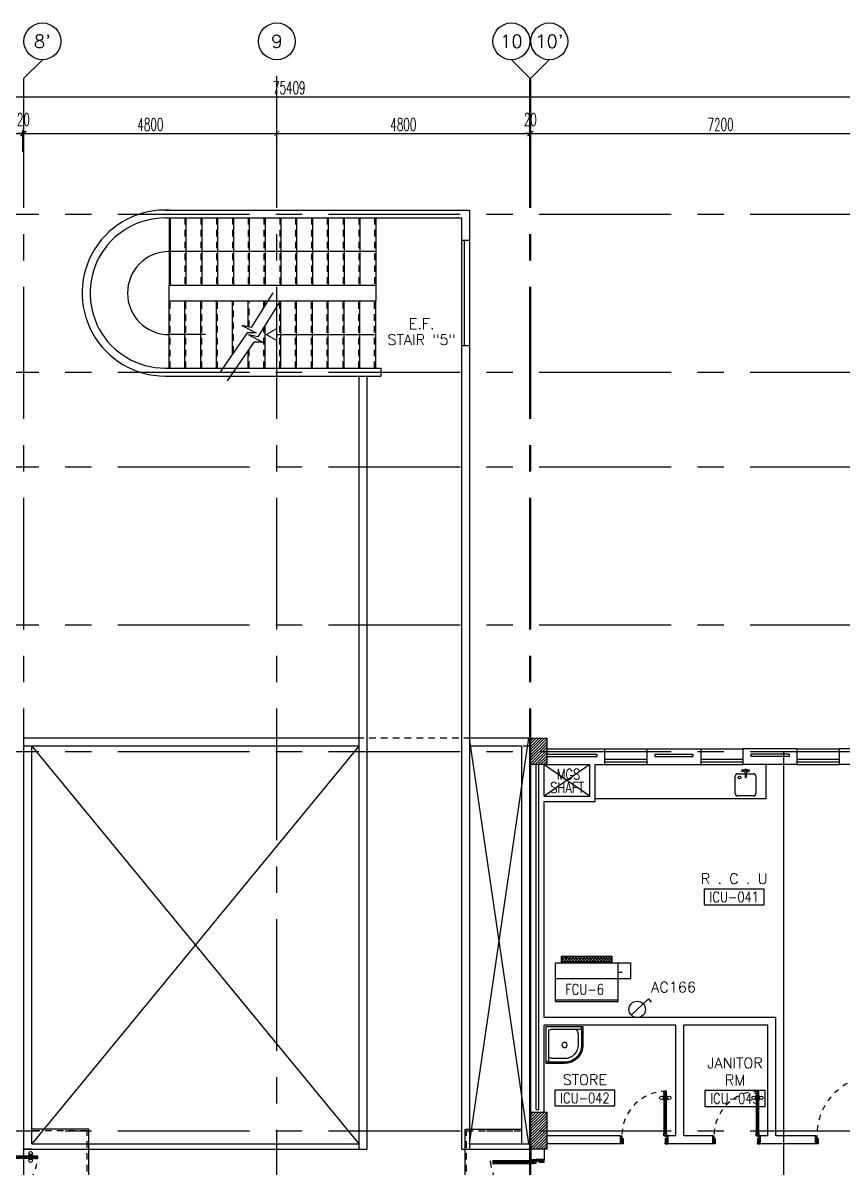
# Model space of a CAD drawing. Extents: x -0.4 to 91.9, y -1.1 to 78.4.
# Drawn here: x 42.55 to 58.11, y 56.66 to 78.4 of the extents above; entities that cross this region are included whole.
import ezdxf
from ezdxf.enums import TextEntityAlignment as Align

# ---------------------------------------------------------------- set-up
doc = ezdxf.new("R2010")
doc.units = 0
doc.header["$MEASUREMENT"] = 0
doc.header["$PDMODE"] = 34
for name, pattern in [('CENTERX2', [4, 2.5, -0.5, 0.5, -0.5]), ('HIDDEN', [0.375, 0.25, -0.125]), ('HIDDEN2', [0.1875, 0.125, -0.0625])]:
    doc.linetypes.add(name, pattern=pattern)
doc.layers.get('0').update_dxf_attribs({"color": 11, "linetype": 'CONTINUOUS'})
doc.layers.get('DEFPOINTS').update_dxf_attribs({"color": 11, "linetype": 'CONTINUOUS'})
for name, color, linetype in [('AX-CR', 11, 'CONTINUOUS'), ('AX-DIM', 11, 'CONTINUOUS'), ('AX-TXT', 11, 'CONTINUOUS'), ('AXES', 11, 'CENTERX2'), ('COL', 11, 'CONTINUOUS'), ('DOOR', 11, 'CONTINUOUS'), ('E-SOCKETS', 4, 'CONTINUOUS'), ('FCU', 7, 'CONTINUOUS'), ('FIX', 11, 'CONTINUOUS'), ('HAT', 11, 'CONTINUOUS'), ('INSUL', 11, 'CONTINUOUS'), ('NON-MEDICAL', 11, 'CONTINUOUS'), ('RM-BOX', 11, 'CONTINUOUS'), ('RM-NAME', 11, 'CONTINUOUS'), ('RM-NO', 11, 'CONTINUOUS'), ('ROOF', 11, 'CONTINUOUS'), ('SHAFT', 11, 'CONTINUOUS'), ('STR', 11, 'CONTINUOUS'), ('SUNI-FUR', 11, 'CONTINUOUS'), ('TEXT', 11, 'CONTINUOUS'), ('TEXTN', 2, 'CONTINUOUS'), ('WALL', 11, 'CONTINUOUS'), ('WIN', 11, 'CONTINUOUS')]:
    doc.layers.add(name, color=color, linetype=linetype)
doc.styles.add('ROMANS', font='ROMANS.shx', dxfattribs={"width": 0.6})
doc.dimstyles.new('STANDARD in', dxfattribs={"dimtxt": 0.24, "dimasz": 0.1, "dimexe": 0.07, "dimexo": 0.05, "dimgap": 0.05, "dimtad": 1, "dimdec": 0, "dimlfac": 1000, "dimzin": 0, "dimdsep": 46, "dimtxsty": 'ROMANS', "dimblk": 'ARCHTICK', "dimcen": 0.05, "dimdle": 0.05, "dimclrd": 7, "dimclre": 7, "dimclrt": 2, "dimadec": 0, "dimazin": 0, "dimtfac": 1, "dimtdec": 0, "dimtmove": 2, "dimatfit": 3, "dimldrblk": 'ARCHTICK', "dimfxl": 0, "dimtolj": 1, "dimtzin": 0, "dimarcsym": 0})

# ---------------------------------------------------------------- blocks, each defined once
blk = doc.blocks.new('_ARCHTICK')
at = {"color": 0, "linetype": 'ByBlock', "const_width": 0.15}
blk.add_lwpolyline([(-0.5, -0.5), (0.5, 0.5)], dxfattribs=at)
blk = doc.blocks.new('*D124')
at = {"layer": 'AX-DIM', "color": 7, "lineweight": -2, "ltscale": 0.3}
for p, q in [((9.85, 76.998), (85.359, 76.998)), ((9.9, 76.648), (9.9, 77.068)), ((85.309, 71.455), (85.309, 77.068))]:
    blk.add_line(p, q, dxfattribs=at)
at = {"layer": 'DEFPOINTS', "color": 0, "ltscale": 0.3}
for p in [(85.309, 76.998), (9.9, 76.598), (85.309, 71.405)]:
    blk.add_point(p, dxfattribs=at)
at = {"layer": 'AX-DIM', "color": 7, "lineweight": -2, "ltscale": 0.3, "xscale": 0.1, "yscale": 0.1, "zscale": 0.1, "rotation": 180}
blk.add_blockref('_ARCHTICK', (9.9, 76.998), dxfattribs=at)
at = {"layer": 'AX-DIM', "color": 7, "lineweight": -2, "ltscale": 0.3, "xscale": 0.1, "yscale": 0.1, "zscale": 0.1}
blk.add_blockref('_ARCHTICK', (85.309, 76.998), dxfattribs=at)
at = {"layer": 'AX-DIM', "color": 2, "ltscale": 0.3, "insert": (47.605, 77.168), "char_height": 0.24, "attachment_point": 5, "style": 'ROMANS'}
blk.add_mtext('\\A1;75409', dxfattribs=at)
blk = doc.blocks.new('AXU')
at = {"layer": 'AX-CR'}
blk.add_circle((0, 350), 350, dxfattribs=at)
at = {"layer": 'AX-TXT', "style": 'ROMANS'}
blk.add_attdef('AX', text='', height=250, dxfattribs=at).set_placement((0, 350), align=Align.MIDDLE)
blk = doc.blocks.new('*D174')
at = {"layer": 'AX-DIM', "color": 7, "lineweight": -2, "ltscale": 0.3}
for p, q in [((35.35, 75.948), (35.35, 76.368)), ((42.55, 75.948), (42.55, 76.368)), ((35.3, 76.298), (42.6, 76.298))]:
    blk.add_line(p, q, dxfattribs=at)
at = {"layer": 'DEFPOINTS', "color": 0, "ltscale": 0.3}
for p in [(42.55, 76.298), (35.35, 75.898), (42.55, 75.898)]:
    blk.add_point(p, dxfattribs=at)
at = {"layer": 'AX-DIM', "color": 7, "lineweight": -2, "ltscale": 0.3, "xscale": 0.1, "yscale": 0.1, "zscale": 0.1, "rotation": 180}
blk.add_blockref('_ARCHTICK', (35.35, 76.298), dxfattribs=at)
at = {"layer": 'AX-DIM', "color": 7, "lineweight": -2, "ltscale": 0.3, "xscale": 0.1, "yscale": 0.1, "zscale": 0.1}
blk.add_blockref('_ARCHTICK', (42.55, 76.298), dxfattribs=at)
at = {"layer": 'AX-DIM', "color": 2, "ltscale": 0.3, "insert": (38.95, 76.468), "char_height": 0.24, "attachment_point": 5, "style": 'ROMANS'}
blk.add_mtext('\\A1;7200', dxfattribs=at)
blk = doc.blocks.new('*D173')
at = {"layer": 'AX-DIM', "color": 7, "lineweight": -2, "ltscale": 0.3}
for p, q in [((42.55, 75.948), (42.55, 76.368)), ((42.57, 75.948), (42.57, 76.368)), ((42.55, 76.298), (42.45, 76.298)), ((42.55, 76.298), (42.57, 76.298)), ((42.57, 76.298), (42.67, 76.298))]:
    blk.add_line(p, q, dxfattribs=at)
at = {"layer": 'DEFPOINTS', "color": 0, "ltscale": 0.3}
for p in [(42.57, 76.298), (42.55, 75.898), (42.57, 75.898)]:
    blk.add_point(p, dxfattribs=at)
at = {"layer": 'AX-DIM', "color": 7, "lineweight": -2, "ltscale": 0.3, "xscale": 0.1, "yscale": 0.1, "zscale": 0.1}
blk.add_blockref('_ARCHTICK', (42.55, 76.298), dxfattribs=at)
at = {"layer": 'AX-DIM', "color": 7, "lineweight": -2, "ltscale": 0.3, "xscale": 0.1, "yscale": 0.1, "zscale": 0.1, "rotation": 180}
blk.add_blockref('_ARCHTICK', (42.57, 76.298), dxfattribs=at)
at = {"layer": 'AX-DIM', "color": 2, "ltscale": 0.3, "insert": (42.56, 76.563), "char_height": 0.24, "attachment_point": 5, "style": 'ROMANS'}
blk.add_mtext('\\A1;20', dxfattribs=at)
blk = doc.blocks.new('*D172')
at = {"layer": 'AX-DIM', "color": 7, "lineweight": -2, "ltscale": 0.3}
for p, q in [((42.57, 75.948), (42.57, 76.368)), ((47.37, 75.948), (47.37, 76.368)), ((42.52, 76.298), (47.42, 76.298))]:
    blk.add_line(p, q, dxfattribs=at)
at = {"layer": 'DEFPOINTS', "color": 0, "ltscale": 0.3}
for p in [(47.37, 76.298), (42.57, 75.898), (47.37, 75.898)]:
    blk.add_point(p, dxfattribs=at)
at = {"layer": 'AX-DIM', "color": 7, "lineweight": -2, "ltscale": 0.3, "xscale": 0.1, "yscale": 0.1, "zscale": 0.1, "rotation": 180}
blk.add_blockref('_ARCHTICK', (42.57, 76.298), dxfattribs=at)
at = {"layer": 'AX-DIM', "color": 7, "lineweight": -2, "ltscale": 0.3, "xscale": 0.1, "yscale": 0.1, "zscale": 0.1}
blk.add_blockref('_ARCHTICK', (47.37, 76.298), dxfattribs=at)
at = {"layer": 'AX-DIM', "color": 2, "ltscale": 0.3, "insert": (44.97, 76.468), "char_height": 0.24, "attachment_point": 5, "style": 'ROMANS'}
blk.add_mtext('\\A1;4800', dxfattribs=at)
blk = doc.blocks.new('*D171')
at = {"layer": 'AX-DIM', "color": 7, "lineweight": -2, "ltscale": 0.3}
for p, q in [((47.37, 75.948), (47.37, 76.368)), ((52.17, 75.948), (52.17, 76.368)), ((47.32, 76.298), (52.22, 76.298))]:
    blk.add_line(p, q, dxfattribs=at)
at = {"layer": 'DEFPOINTS', "color": 0, "ltscale": 0.3}
for p in [(52.17, 76.298), (47.37, 75.898), (52.17, 75.898)]:
    blk.add_point(p, dxfattribs=at)
at = {"layer": 'AX-DIM', "color": 7, "lineweight": -2, "ltscale": 0.3, "xscale": 0.1, "yscale": 0.1, "zscale": 0.1, "rotation": 180}
blk.add_blockref('_ARCHTICK', (47.37, 76.298), dxfattribs=at)
at = {"layer": 'AX-DIM', "color": 7, "lineweight": -2, "ltscale": 0.3, "xscale": 0.1, "yscale": 0.1, "zscale": 0.1}
blk.add_blockref('_ARCHTICK', (52.17, 76.298), dxfattribs=at)
at = {"layer": 'AX-DIM', "color": 2, "ltscale": 0.3, "insert": (49.77, 76.468), "char_height": 0.24, "attachment_point": 5, "style": 'ROMANS'}
blk.add_mtext('\\A1;4800', dxfattribs=at)
blk = doc.blocks.new('*D170')
at = {"layer": 'AX-DIM', "color": 7, "lineweight": -2, "ltscale": 0.3}
for p, q in [((52.17, 75.948), (52.17, 76.368)), ((52.19, 75.948), (52.19, 76.368)), ((52.17, 76.298), (52.07, 76.298)), ((52.17, 76.298), (52.19, 76.298)), ((52.19, 76.298), (52.29, 76.298))]:
    blk.add_line(p, q, dxfattribs=at)
at = {"layer": 'DEFPOINTS', "color": 0, "ltscale": 0.3}
for p in [(52.19, 76.298), (52.17, 75.898), (52.19, 75.898)]:
    blk.add_point(p, dxfattribs=at)
at = {"layer": 'AX-DIM', "color": 7, "lineweight": -2, "ltscale": 0.3, "xscale": 0.1, "yscale": 0.1, "zscale": 0.1}
blk.add_blockref('_ARCHTICK', (52.17, 76.298), dxfattribs=at)
at = {"layer": 'AX-DIM', "color": 7, "lineweight": -2, "ltscale": 0.3, "xscale": 0.1, "yscale": 0.1, "zscale": 0.1, "rotation": 180}
blk.add_blockref('_ARCHTICK', (52.19, 76.298), dxfattribs=at)
at = {"layer": 'AX-DIM', "color": 2, "ltscale": 0.3, "insert": (52.18, 76.563), "char_height": 0.24, "attachment_point": 5, "style": 'ROMANS'}
blk.add_mtext('\\A1;20', dxfattribs=at)
blk = doc.blocks.new('*D169')
at = {"layer": 'AX-DIM', "color": 7, "lineweight": -2, "ltscale": 0.3}
for p, q in [((52.19, 75.948), (52.19, 76.368)), ((59.39, 75.948), (59.39, 76.368)), ((52.14, 76.298), (59.44, 76.298))]:
    blk.add_line(p, q, dxfattribs=at)
at = {"layer": 'DEFPOINTS', "color": 0, "ltscale": 0.3}
for p in [(59.39, 76.298), (52.19, 75.898), (59.39, 75.898)]:
    blk.add_point(p, dxfattribs=at)
at = {"layer": 'AX-DIM', "color": 7, "lineweight": -2, "ltscale": 0.3, "xscale": 0.1, "yscale": 0.1, "zscale": 0.1, "rotation": 180}
blk.add_blockref('_ARCHTICK', (52.19, 76.298), dxfattribs=at)
at = {"layer": 'AX-DIM', "color": 7, "lineweight": -2, "ltscale": 0.3, "xscale": 0.1, "yscale": 0.1, "zscale": 0.1}
blk.add_blockref('_ARCHTICK', (59.39, 76.298), dxfattribs=at)
at = {"layer": 'AX-DIM', "color": 2, "ltscale": 0.3, "insert": (55.79, 76.468), "char_height": 0.24, "attachment_point": 5, "style": 'ROMANS'}
blk.add_mtext('\\A1;7200', dxfattribs=at)
blk = doc.blocks.new('RM1')
at = {"layer": 'RM-BOX'}
blk.add_lwpolyline([(570, -200), (-570, -200), (-570, -500), (570, -500)], close=True, dxfattribs=at)
at = {"layer": 'RM-NAME', "style": 'ROMANS'}
for tag, p in [('ROOMNAME1', (0, 324)), ('ROOMNAME2', (0, 0))]:
    blk.add_attdef(tag, text='', height=200, dxfattribs=at).set_placement(p, align=Align.MIDDLE)
at = {"layer": 'RM-NO', "style": 'ROMANS', "width": 0.8}
blk.add_attdef('ROOMNO', text='', height=200, dxfattribs=at).set_placement((0, -350), align=Align.MIDDLE)
blk = doc.blocks.new('DOOR90')
at = {"layer": 'DOOR', "color": 0, "linetype": 'ByBlock'}
for p, q in [((-150, 0), (-150, -25)), ((-150, 0), (0, 0)), ((0, -50), (0, 0)), ((-1000, -25), (-1000, -75)), ((-1000, -75), (-1000, -25)), ((-950, -25), (-1000, -25)), ((-950, -75), (-1000, -75)), ((-970, -42), (-970, -58)), ((-950, -42), (-970, -42)), ((-950, -58), (-970, -58)), ((-950, -25), (-950, -42)), ((-950, -58), (-950, -75)), ((-918, -25), (-918, -18)), ((-828, -18), (-918, -18)), ((-918, -75), (-918, -82)), ((-828, -82), (-918, -82)), ((-905, -18), (-905, -9)), ((-905, -9), (-840, -9)), ((-905, -18), (-840, -18)), ((-905, -82), (-905, -91)), ((-905, -82), (-840, -82)), ((-905, -91), (-840, -91)), ((-840, -18), (-840, -9)), ((-840, -82), (-840, -91)), ((-828, -25), (-828, -18)), ((-828, -75), (-828, -82)), ((-200, -42), (-200, -25)), ((-200, -25), (-150, -25)), ((-180, -42), (-200, -42)), ((-200, -75), (-200, -58)), ((-200, -58), (-180, -58)), ((-150, -75), (-200, -75)), ((-180, -58), (-180, -42)), ((-150, -75), (-150, -25)), ((-150, -25), (-100, -25)), ((-100, -25), (-100, -50)), ((-100, -50), (0, -50)), ((-100, -850), (0, -850)), ((-100, -875), (-100, -850)), ((0, -850), (0, -900)), ((-150, -900), (-150, -875)), ((-150, -875), (-100, -875)), ((0, -900), (-150, -900)), ((-150, -900), (0, -900))]:
    blk.add_line(p, q, dxfattribs=at)
at = {"layer": 'DOOR', "color": 9, "linetype": 'ByBlock'}
for p, q in [((0, -50), (-114, 0)), ((0, -50), (-40, 0)), ((0, -50), (-100, -37)), ((0, -850), (-114, -900)), ((0, -850), (-100, -863)), ((0, -850), (-40, -900))]:
    blk.add_line(p, q, dxfattribs=at)
at = {"layer": 'DOOR', "linetype": 'ByBlock'}
for p, q in [((-200, -25), (-950, -25)), ((-200, -42), (-950, -42)), ((-200, -58), (-950, -58)), ((-950, -75), (-200, -75))]:
    blk.add_line(p, q, dxfattribs=at)
at = {"layer": 'DOOR', "color": 0, "linetype": 'ByBlock'}
for centre in [(-873, 24), (-873, -124)]:
    blk.add_circle(centre, 32.4, dxfattribs=at)
at = {"layer": 'DOOR', "color": 9, "linetype": 'ByBlock'}
for centre, radius, start, end in [((0, -50), 154, 161.1053, 166.2858), ((0, -50), 134, 158.1598, 169.28), ((0, -50), 94.4, 148.0182, 180), ((0, -50), 74.4, 137.7764, 180), ((0, -50), 114, 154.0838, 167.3774), ((0, -50), 54.4, 113.2074, 180), ((0, -50), 34.4, 90, 180), ((0, -50), 14.4, 90, 180), ((0, -850), 94.4, 180, 211.9818), ((0, -850), 74.4, 180, 222.2236), ((0, -850), 54.4, 180, 246.7926), ((0, -850), 34.4, 180, 270), ((0, -850), 14.4, 180, 270), ((0, -850), 154, 193.7142, 198.8947), ((0, -850), 134, 190.72, 201.8402)]:
    blk.add_arc(centre, radius, start, end, dxfattribs=at)
at = {"layer": 'DOOR', "linetype": 'HIDDEN', "ltscale": 0.5}
blk.add_arc((-150, -25), 850, 180, 270, dxfattribs=at)
blk = doc.blocks.new('A$C1DFA4FE8')
at = {"layer": 'DOOR', "color": 0, "linetype": 'ByBlock'}
for p, q in [((0, 1631), (0, 1581)), ((0, 1581), (0, 1631)), ((50, 1631), (0, 1631)), ((50, 1581), (0, 1581)), ((30, 1614), (30, 1598)), ((50, 1614), (30, 1614)), ((50, 1598), (30, 1598)), ((50, 1631), (50, 1614)), ((50, 1598), (50, 1581)), ((750, 1614), (750, 1631)), ((750, 1631), (800, 1631)), ((770, 1614), (750, 1614)), ((750, 1581), (750, 1598)), ((750, 1598), (770, 1598)), ((800, 1581), (750, 1581)), ((770, 1598), (770, 1614)), ((950, 1656), (800, 1656)), ((800, 1656), (800, 1631)), ((800, 1581), (800, 1631)), ((800, 1631), (850, 1631)), ((850, 1631), (850, 1606)), ((850, 1606), (950, 1606)), ((950, 1606), (950, 1656)), ((0, 81), (0, 131)), ((0, 131), (0, 81)), ((50, 131), (0, 131)), ((50, 81), (0, 81)), ((30, 98), (30, 114)), ((50, 114), (30, 114)), ((50, 98), (30, 98)), ((50, 114), (50, 131)), ((50, 81), (50, 98)), ((83, 131), (83, 138)), ((173, 138), (83, 138)), ((83, 81), (83, 74)), ((173, 74), (83, 74)), ((95, 138), (95, 147)), ((95, 147), (160, 147)), ((95, 138), (160, 138)), ((95, 74), (95, 65)), ((95, 74), (160, 74)), ((95, 65), (160, 65)), ((160, 138), (160, 147)), ((160, 74), (160, 65)), ((173, 131), (173, 138)), ((173, 81), (173, 74)), ((750, 131), (750, 114)), ((800, 131), (750, 131)), ((750, 114), (770, 114)), ((750, 98), (750, 81)), ((770, 98), (750, 98)), ((750, 81), (800, 81)), ((770, 114), (770, 98)), ((800, 131), (800, 81)), ((800, 56), (800, 81)), ((800, 81), (850, 81)), ((950, 56), (800, 56)), ((850, 106), (950, 106)), ((850, 81), (850, 106)), ((950, 106), (950, 56))]:
    blk.add_line(p, q, dxfattribs=at)
at = {"layer": 'DOOR', "linetype": 'ByBlock'}
for p, q in [((750, 1631), (50, 1631)), ((750, 1614), (50, 1614)), ((750, 1598), (50, 1598)), ((50, 1581), (750, 1581)), ((50, 131), (750, 131)), ((750, 114), (50, 114)), ((750, 98), (50, 98)), ((750, 81), (50, 81))]:
    blk.add_line(p, q, dxfattribs=at)
at = {"layer": 'DOOR', "color": 9, "linetype": 'ByBlock'}
for p, q in [((950, 1606), (837, 1656)), ((950, 1606), (850, 1619)), ((950, 1606), (910, 1656)), ((950, 106), (837, 56)), ((950, 106), (850, 93)), ((950, 106), (910, 56))]:
    blk.add_line(p, q, dxfattribs=at)
at = {"layer": 'DOOR', "color": 0, "linetype": 'ByBlock'}
for centre in [(128, 179), (128, 32)]:
    blk.add_circle(centre, 32.4, dxfattribs=at)
at = {"layer": 'DOOR', "linetype": 'HIDDEN', "ltscale": 0.5}
for centre, start, end in [((752, 1606), 178.0938, 273.7249), ((752, 106), 86.2751, 181.9062)]:
    blk.add_arc(centre, 752, start, end, dxfattribs=at)
at = {"layer": 'DOOR', "color": 9, "linetype": 'ByBlock'}
for centre, radius, start, end in [((950, 1606), 154, 161.1053, 166.2858), ((950, 1606), 134, 158.1598, 169.28), ((950, 1606), 114, 154.0838, 167.3774), ((950, 1606), 94.4, 148.0182, 180), ((950, 1606), 74.4, 137.7764, 180), ((950, 1606), 54.4, 113.2074, 180), ((950, 1606), 34.4, 90, 180), ((950, 1606), 14.4, 90, 180), ((950, 106), 154, 193.7142, 198.8947), ((950, 106), 134, 190.72, 201.8402), ((950, 106), 114, 192.6226, 205.9162), ((950, 106), 94.4, 180, 211.9818), ((950, 106), 74.4, 180, 222.2236), ((950, 106), 54.4, 180, 246.7926), ((950, 106), 34.4, 180, 270), ((950, 106), 14.4, 180, 270)]:
    blk.add_arc(centre, radius, start, end, dxfattribs=at)
blk = doc.blocks.new('C11')
at = {"layer": 'HAT'}
h = blk.add_hatch(dxfattribs=at)
h.set_pattern_fill('ANSI31', color=256, scale=300, style=0)
h.set_pattern_definition([(45, (-248556.182, -75061.005), (-26.5165043, 26.5165043), [])])
h.paths.add_polyline_path([(300, 700), (0, 700), (0, 350), (300, 350)])
h.paths.add_polyline_path([(300, 350), (0, 350), (0, 0), (300, 0)])
at = {"layer": 'COL'}
blk.add_lwpolyline([(300, 700), (300, 0), (0, 0), (0, 700)], close=True, dxfattribs=at)
blk = doc.blocks.new('C-300')
at = {"layer": 'HAT', "linetype": 'ByBlock', "ltscale": 0.3}
h = blk.add_hatch(dxfattribs=at)
h.set_pattern_fill('ANSI31', color=8, scale=300, style=0)
h.set_pattern_definition([(45, (-258496.182, -82361.005), (-26.5165043, 26.5165043), [])])
h.paths.add_polyline_path([(300, 500), (0, 500), (0, 250), (300, 250)])
h.paths.add_polyline_path([(300, 250), (0, 250), (0, 0), (300, 0)])
at = {"layer": 'COL'}
blk.add_lwpolyline([(0, 500), (300, 500), (300, 0), (0, 0)], close=True, dxfattribs=at)
blk = doc.blocks.new('DOOR100')
at = {"layer": 'DOOR', "color": 0, "linetype": 'ByBlock'}
for p, q in [((-82, 1205), (-91, 1205)), ((-91, 1205), (-91, 1140)), ((-82, 1140), (-91, 1140)), ((-75, 1218), (-82, 1218)), ((-82, 1128), (-82, 1218)), ((-82, 1205), (-82, 1140)), ((-75, 1128), (-82, 1128)), ((-25, 1300), (-75, 1300)), ((-75, 1300), (-25, 1300)), ((-75, 1250), (-75, 1300)), ((-58, 1250), (-75, 1250)), ((-42, 1270), (-58, 1270)), ((-58, 1250), (-58, 1270)), ((-42, 1250), (-42, 1270)), ((-25, 1250), (-42, 1250)), ((-25, 1250), (-25, 1300)), ((-25, 1218), (-18, 1218)), ((-25, 1128), (-18, 1128)), ((-18, 1128), (-18, 1218)), ((-18, 1205), (-9, 1205)), ((-18, 1205), (-18, 1140)), ((-18, 1140), (-9, 1140)), ((-9, 1205), (-9, 1140)), ((-1200, 0), (-1200, 150)), ((-1200, 150), (-1175, 150)), ((-1200, 150), (-1200, 0)), ((-1150, 0), (-1200, 0)), ((-1175, 150), (-1175, 100)), ((-1175, 100), (-1150, 100)), ((-1150, 100), (-1150, 0)), ((-75, 200), (-58, 200)), ((-75, 150), (-75, 200)), ((-75, 150), (-25, 150)), ((-58, 200), (-58, 180)), ((-58, 180), (-42, 180)), ((-50, 100), (-50, 0)), ((-25, 100), (-50, 100)), ((-50, 0), (0, 0)), ((-42, 200), (-25, 200)), ((-42, 180), (-42, 200)), ((-25, 200), (-25, 150)), ((0, 150), (-25, 150)), ((-25, 150), (-25, 100)), ((0, 150), (0, 0))]:
    blk.add_line(p, q, dxfattribs=at)
at = {"layer": 'DOOR', "linetype": 'ByBlock'}
for p, q in [((-75, 1250), (-75, 200)), ((-58, 200), (-58, 1250)), ((-42, 200), (-42, 1250)), ((-25, 200), (-25, 1250)), ((0, 0), (0, 150))]:
    blk.add_line(p, q, dxfattribs=at)
at = {"layer": 'DOOR', "color": 9, "linetype": 'ByBlock'}
for p, q in [((-1150, 0), (-1200, 114)), ((-1150, 0), (-1200, 40)), ((-1150, 0), (-1163, 100)), ((-50, 0), (0, 114)), ((-50, 0), (-37, 100)), ((-50, 0), (0, 40))]:
    blk.add_line(p, q, dxfattribs=at)
at = {"layer": 'DOOR', "color": 0, "linetype": 'ByBlock'}
for centre in [(-124, 1173), (24, 1173)]:
    blk.add_circle(centre, 32.4, dxfattribs=at)
at = {"layer": 'DOOR', "linetype": 'HIDDEN', "ltscale": 0.5}
blk.add_arc((-25, 150), 1150, 90, 180.0001, dxfattribs=at)
at = {"layer": 'DOOR', "color": 9, "linetype": 'ByBlock'}
for centre, radius, start, end in [((-1150, 0), 154, 103.7142, 108.8947), ((-1150, 0), 134, 100.72, 111.8402), ((-1150, 0), 94.4, 90, 121.9818), ((-1150, 0), 74.4, 90, 132.2236), ((-1150, 0), 54.4, 90, 156.7926), ((-1150, 0), 34.4, 90, 180), ((-1150, 0), 14.4, 90, 180), ((-50, 0), 94.4, 58.0182, 90), ((-50, 0), 74.4, 47.7764, 90), ((-50, 0), 54.4, 23.2074, 90), ((-50, 0), 34.4, 0, 90), ((-50, 0), 14.4, 0, 90), ((-50, 0), 134, 68.1598, 79.28), ((-50, 0), 114, 64.0838, 77.3774), ((-50, 0), 154, 71.1053, 76.2858)]:
    blk.add_arc(centre, radius, start, end, dxfattribs=at)
blk = doc.blocks.new('JAN-001')
for p, q in [((730, -30), (30, -30)), ((30, -30), (30, -730)), ((80, -130), (80, -705)), ((705, -80), (130, -80)), ((610, -80), (635, -152)), ((640, -380), (640, -184)), ((688, -30), (704, -76)), ((705, -380), (705, -84)), ((730, -380), (730, -30)), ((80, -610), (152, -635)), ((184, -640), (380, -640)), ((30, -688), (76, -704)), ((30, -730), (380, -730)), ((84, -705), (380, -705))]:
    blk.add_line(p, q)
blk.add_circle((380, -380), 50)
for centre, radius, start, end in [((130, -130), 50, 90, 180), ((540, -184), 100, 0, 19.0039), ((680, -84), 25, 0, 19.0039), ((380, -380), 350, 270, 0), ((380, -380), 325, 270, 0), ((380, -380), 260, 270, 0), ((184, -540), 100, 250.9961, 270), ((84, -680), 25, 250.9961, 270)]:
    blk.add_arc(centre, radius, start, end)
blk = doc.blocks.new('A$C2A864A15')
at = {"layer": 'FIX', "rotation": 270}
blk.add_blockref('JAN-001', (730, 730), dxfattribs=at)
blk = doc.blocks.new('*X188')
at = {"color": 0}
for p, q in [((-750, 2538), (-672, 2616)), ((-750, 2591), (-725, 2616)), ((-719, 2516), (-619, 2616)), ((-607, 2516), (-707, 2616)), ((-666, 2516), (-566, 2616)), ((-554, 2516), (-654, 2616)), ((-613, 2516), (-513, 2616)), ((-501, 2516), (-601, 2616)), ((-560, 2516), (-460, 2616)), ((-448, 2516), (-548, 2616)), ((-507, 2516), (-407, 2616)), ((-394, 2516), (-494, 2616)), ((-454, 2516), (-354, 2616)), ((-341, 2516), (-441, 2616)), ((-401, 2516), (-301, 2616)), ((-288, 2516), (-388, 2616)), ((-348, 2516), (-248, 2616)), ((-235, 2516), (-335, 2616)), ((-295, 2516), (-195, 2616)), ((-182, 2516), (-282, 2616)), ((-242, 2516), (-142, 2616)), ((-129, 2516), (-229, 2616)), ((-189, 2516), (-89, 2616)), ((-76, 2516), (-176, 2616)), ((-136, 2516), (-36, 2616)), ((-23, 2516), (-123, 2616)), ((-83, 2516), (17, 2616)), ((30, 2516), (-70, 2616)), ((-30, 2516), (70, 2616)), ((83, 2516), (-17, 2616)), ((23, 2516), (123, 2616)), ((136, 2516), (36, 2616)), ((76, 2516), (176, 2616)), ((189, 2516), (89, 2616)), ((215, 2543), (142, 2616)), ((215, 2596), (195, 2616)), ((-660, 2516), (-750, 2606)), ((-713, 2516), (-750, 2553)), ((129, 2516), (215, 2601)), ((182, 2516), (215, 2548))]:
    blk.add_line(p, q, dxfattribs=at)
blk = doc.blocks.new('WAP16')
at = {"color": 6}
for p, q in [((-597, 0), (-597, -737)), ((-597, 0), (597, 0)), ((597, 0), (597, -737)), ((-597, -437), (597, -437)), ((-597, -737), (597, -737))]:
    blk.add_line(p, q, dxfattribs=at)
at = {"color": 2}
for p, q in [((-597, -32), (597, -32)), ((597, -437), (835, -437)), ((835, -437), (835, -737)), ((-482, -737), (-482, -862)), ((-482, -762), (482, -762)), ((-482, -862), (482, -862)), ((482, -737), (482, -862)), ((597, -737), (835, -737))]:
    blk.add_line(p, q, dxfattribs=at)
at = {"color": 7}
blk.add_line((597, -562), (670, -562), dxfattribs=at)
at = {"color": 2}
blk.add_blockref('*X188', (268, -3378), dxfattribs=at)

msp = doc.modelspace()

# ---------------------------------------------------------------- linework, layer by layer
for p, q in [((47.2907, 73.274), (46.8816, 72.6187)), ((47.4175, 73.0957), (47.0084, 72.4405)), ((46.8816, 72.6187), (46.7062, 72.6538)), ((46.7062, 72.6538), (46.9751, 72.5134)), ((46.8048, 72.5134), (46.2971, 71.7821)), ((46.9751, 72.5134), (46.8048, 72.5134)), ((47.0084, 72.4405), (46.833, 72.4756)), ((46.833, 72.4756), (47.1019, 72.3352)), ((46.9316, 72.3352), (46.4238, 71.6038)), ((47.1019, 72.3352), (46.9316, 72.3352))]:
    msp.add_line(p, q)
at = {"layer": 'AXES'}
for p, q in [((42.57, 77.3484), (42.92, 77.6984)), ((47.37, -1.1143), (47.37, 77.6984)), ((52.17, 77.3484), (51.82, 77.6984)), ((52.19, 77.3484), (52.54, 77.6984)), ((42.57, -1.1143), (42.57, 77.3484)), ((52.17, -1.1143), (52.17, 77.3484)), ((52.19, -1.1143), (52.19, 77.3484)), ((0.35, 74.77), (68.39, 74.77)), ((0.35, 71.77), (68.39, 71.77)), ((0.35, 69.97), (68.39, 69.97)), ((0.35, 66.97), (68.39, 66.97)), ((0.35, 64.57), (68.39, 64.57)), ((0.35, 57.37), (68.39, 57.37))]:
    msp.add_line(p, q, dxfattribs=at)
at = {"layer": 'COL', "linetype": 'HIDDEN2'}
msp.add_line((52.17, 64.82), (52.17, 64.67), dxfattribs=at)
at = {"layer": 'DOOR', "linetype": 'ByBlock'}
for p, q in [((52.24, 56.795), (51.465, 56.795)), ((52.24, 56.778), (51.465, 56.778)), ((52.24, 56.762), (51.465, 56.762)), ((51.465, 56.745), (52.24, 56.745))]:
    msp.add_line(p, q, dxfattribs=at)
at = {"layer": 'DOOR', "color": 0, "linetype": 'ByBlock'}
for p, q in [((52.24, 56.778), (52.24, 56.795)), ((52.24, 56.795), (52.29, 56.795)), ((52.26, 56.778), (52.24, 56.778)), ((52.24, 56.745), (52.24, 56.762)), ((52.24, 56.762), (52.26, 56.762)), ((52.29, 56.745), (52.24, 56.745)), ((52.26, 56.762), (52.26, 56.778)), ((52.44, 56.82), (52.29, 56.82)), ((52.29, 56.82), (52.29, 56.795)), ((52.29, 56.745), (52.29, 56.795)), ((52.29, 56.795), (52.34, 56.795)), ((52.34, 56.795), (52.34, 56.77)), ((52.34, 56.77), (52.44, 56.77)), ((52.44, 56.77), (52.44, 56.82))]:
    msp.add_line(p, q, dxfattribs=at)
at = {"layer": 'DOOR', "color": 9, "linetype": 'ByBlock'}
for q in [(52.3263, 56.82), (52.34, 56.7834), (52.3999, 56.82)]:
    msp.add_line((52.44, 56.77), q, dxfattribs=at)
at = {"layer": 'DOOR', "linetype": 'HIDDEN', "ltscale": 0.5}
msp.add_arc((52.3972, 56.9022), 0.9881, 186.23095, 263.76895, dxfattribs=at)
at = {"layer": 'DOOR', "color": 9, "linetype": 'ByBlock'}
for radius, start, end in [(0.1544, 161.10529, 166.28577), (0.1344, 158.15985, 169.28002), (0.1144, 154.08384, 167.37743), (0.0944, 148.01819, 180), (0.0744, 137.77643, 180), (0.0544, 113.20738, 180), (0.0344, 90, 180), (0.0144, 90, 180)]:
    msp.add_arc((52.44, 56.77), radius, start, end, dxfattribs=at)
at = {"layer": 'E-SOCKETS'}
for p, q in [((54.0934, 59.5658), (54.4213, 59.8709)), ((54.4213, 59.8709), (54.4757, 59.8124))]:
    msp.add_line(p, q, dxfattribs=at)
msp.add_circle((54.2078, 59.6722), 0.1562, dxfattribs=at)
at = {"layer": 'INSUL'}
for p, q in [((52.49, 64.52), (53.44, 64.52)), ((52.49, 64.47), (53.44, 64.47)), ((53.44, 64.52), (53.44, 64.47)), ((54.54, 64.52), (55.265, 64.52)), ((54.54, 64.52), (54.54, 64.47)), ((54.54, 64.47), (55.265, 64.47)), ((55.265, 64.52), (55.265, 64.47)), ((57.09, 64.52), (56.365, 64.52)), ((56.365, 64.52), (56.365, 64.47)), ((57.09, 64.47), (56.365, 64.47)), ((57.09, 64.52), (57.09, 64.47)), ((52.29, 57.77), (52.29, 64.32)), ((52.34, 57.77), (52.34, 64.32)), ((52.29, 57.77), (52.34, 57.77))]:
    msp.add_line(p, q, dxfattribs=at)
at = {"layer": 'NON-MEDICAL'}
for p, q in [((56.1171, 64.1458), (56.2536, 64.1458)), ((56.2476, 64.234), (56.2796, 64.234)), ((56.2476, 64.234), (56.2536, 64.0787)), ((56.2796, 64.234), (56.2736, 64.0787)), ((56.2736, 64.1458), (56.41, 64.1458)), ((56.6522, 63.67), (56.6522, 64.32)), ((56.0672, 63.7748), (56.0672, 64.0959)), ((56.4599, 64.0959), (56.4599, 63.7748)), ((56.41, 63.7249), (56.1171, 63.7249)), ((56.6522, 63.67), (53.41, 63.67))]:
    msp.add_line(p, q, dxfattribs=at)
for centre, radius in [((56.2138, 64.2029), 0.0217), ((56.2138, 64.2029), 0.014), ((56.3133, 64.2029), 0.0217), ((56.3133, 64.2029), 0.014), ((56.1491, 64.0763), 0.0255)]:
    msp.add_circle(centre, radius, dxfattribs=at)
for centre, radius, start, end in [((56.1171, 64.0959), 0.0499, 90, 180), ((56.41, 64.0959), 0.0499, 0, 90), ((56.2636, 64.0787), 0.00997, 180, 0), ((56.1171, 63.7748), 0.0499, 180, 270), ((56.41, 63.7748), 0.0499, 270, 0)]:
    msp.add_arc(centre, radius, start, end, dxfattribs=at)
at = {"layer": 'ROOF'}
for p, q in [((50.875, 72.27), (50.875, 57.02)), ((48.925, 71.695), (48.925, 57.02)), ((49.075, 71.695), (49.075, 57.02)), ((51.025, 71.695), (51.025, 57.02)), ((48.925, 64.82), (42.57, 64.82)), ((52.15, 64.82), (51.025, 64.82)), ((48.925, 64.67), (42.57, 64.67)), ((42.57, 57.02), (42.57, 64.62)), ((42.72, 57.12), (42.72, 64.67)), ((52.02, 64.67), (51.025, 64.67)), ((52.02, 57.12), (52.02, 64.67)), ((52.17, 57.12), (52.17, 64.62)), ((42.55, 57.02), (49.075, 57.02)), ((42.72, 57.02), (42.57, 57.02)), ((42.72, 57.12), (48.925, 57.12)), ((50.875, 57.02), (52.17, 57.02)), ((51.025, 57.12), (52.17, 57.12))]:
    msp.add_line(p, q, dxfattribs=at)
at = {"layer": 'SHAFT'}
for p, q in [((52.15, 57.12), (51.025, 64.82)), ((51.025, 57.12), (52.1499, 64.82)), ((42.72, 64.67), (48.925, 57.12)), ((48.925, 64.67), (42.72, 57.12))]:
    msp.add_line(p, q, dxfattribs=at)
at = {"layer": 'STR', "linetype": 'HIDDEN2'}
for p, q in [((45.3248, 74.695), (45.3248, 73.42)), ((45.3448, 74.695), (45.3448, 73.42)), ((45.6248, 74.695), (45.6248, 73.42)), ((45.9248, 74.695), (45.9248, 73.42)), ((46.2248, 74.695), (46.2248, 73.42)), ((46.5248, 74.695), (46.5248, 73.42)), ((46.8248, 74.695), (46.8248, 73.42)), ((47.1248, 74.695), (47.1248, 73.42)), ((47.4248, 74.695), (47.4248, 73.42)), ((47.7248, 74.695), (47.7248, 73.42)), ((48.0248, 74.695), (48.0248, 73.42)), ((48.3248, 74.695), (48.3248, 73.42)), ((48.6248, 74.695), (48.6248, 73.42)), ((48.9248, 74.695), (48.9248, 73.42)), ((49.2248, 74.695), (49.2248, 73.42)), ((45.3448, 71.845), (45.3448, 73.12)), ((45.6448, 71.845), (45.6448, 73.12)), ((45.9448, 71.845), (45.9448, 73.12)), ((46.2448, 71.845), (46.2448, 73.12)), ((46.5448, 72.1389), (46.5448, 73.12)), ((46.8448, 72.6261), (46.8448, 73.12)), ((47.1248, 73.0082), (47.1248, 73.12)), ((47.1448, 73.0403), (47.1448, 73.12)), ((47.4248, 71.845), (47.4248, 73.12)), ((47.7248, 71.845), (47.7248, 73.12)), ((48.0248, 71.845), (48.0248, 73.12)), ((48.3248, 71.845), (48.3248, 73.12)), ((48.6248, 71.845), (48.6248, 73.12)), ((48.9248, 71.845), (48.9248, 73.12)), ((49.2248, 71.845), (49.2248, 73.12)), ((47.1248, 71.845), (47.1248, 72.6269)), ((46.8448, 71.845), (46.8448, 72.2102)), ((52.17, 64.82), (42.57, 64.82)), ((52.17, 64.67), (51.025, 64.67))]:
    msp.add_line(p, q, dxfattribs=at)
at = {"layer": 'STR'}
for p, q in [((45.3248, 74.695), (45.3248, 73.42)), ((45.3448, 74.695), (45.3448, 73.42)), ((45.6448, 74.695), (45.6448, 73.42)), ((45.9448, 74.695), (45.9448, 73.42)), ((46.2448, 74.695), (46.2448, 73.42)), ((46.5448, 74.695), (46.5448, 73.42)), ((46.8448, 74.695), (46.8448, 73.42)), ((47.1448, 74.695), (47.1448, 73.42)), ((47.4448, 74.695), (47.4448, 73.42)), ((47.7448, 74.695), (47.7448, 73.42)), ((48.0448, 74.695), (48.0448, 73.42)), ((48.3448, 74.695), (48.3448, 73.42)), ((48.6448, 74.695), (48.6448, 73.42)), ((48.9448, 74.695), (48.9448, 73.42)), ((49.2448, 74.695), (49.2448, 73.42)), ((49.2448, 74.0575), (45.3224, 74.0575)), ((45.3248, 71.845), (45.3248, 73.12)), ((45.6248, 71.845), (45.6248, 73.12)), ((45.9248, 71.845), (45.9248, 73.12)), ((46.2248, 71.845), (46.2248, 73.12)), ((46.5248, 72.1101), (46.5248, 73.12)), ((46.8248, 72.6301), (46.8248, 73.12)), ((47.1248, 73.0082), (47.1248, 73.12)), ((47.1448, 73.0403), (47.1448, 73.12)), ((47.4448, 71.845), (47.4448, 73.12)), ((47.7448, 71.845), (47.7448, 73.12)), ((48.0448, 71.845), (48.0448, 73.12)), ((48.3448, 71.845), (48.3448, 73.12)), ((48.6448, 71.845), (48.6448, 73.12)), ((48.9448, 71.845), (48.9448, 73.12)), ((49.2448, 71.845), (49.2448, 73.12)), ((47.1448, 71.845), (47.1448, 72.659)), ((46.0179, 72.4825), (45.3224, 72.4825)), ((47.3699, 72.4825), (49.2248, 72.4825)), ((46.8248, 71.845), (46.8248, 72.1814))]:
    msp.add_line(p, q, dxfattribs=at)
at = {"layer": 'STR', "const_width": 0.0215}
msp.add_lwpolyline([(47.3699, 72.598), (47.3699, 72.367), (47.1699, 72.4825)], close=True, dxfattribs=at)
at = {"layer": 'STR'}
for points in [[(42.72, 54.765), (43.8, 54.765), (43.8, 57.4), (42.72, 57.4)], [(51.97, 54.765), (50.94, 54.765), (50.94, 57.4), (52.02, 57.4)]]:
    msp.add_lwpolyline(points, dxfattribs=at)
at = {"layer": 'STR', "linetype": 'HIDDEN2'}
for points in [[(42.72, 54.795), (43.77, 54.795), (43.77, 57.37), (42.72, 57.37)], [(51.97, 54.795), (50.97, 54.795), (50.97, 57.37), (52.02, 57.37)]]:
    msp.add_lwpolyline(points, dxfattribs=at)
at = {"layer": 'STR'}
msp.add_arc((45.3224, 73.27), 0.7875, 90, 270, dxfattribs=at)
at = {"layer": 'SUNI-FUR', "linetype": 'Continuous'}
msp.add_line((56.99, 5.75), (56.99, 64.57), dxfattribs=at)
at = {"layer": 'TEXT', "color": 251, "linetype": 'ByBlock'}
for p, q in [((53.31, 64.32), (52.44, 63.72)), ((53.31, 63.72), (52.44, 64.316))]:
    msp.add_line(p, q, dxfattribs=at)
at = {"layer": 'WALL'}
for p, q in [((45.2495, 74.845), (51.025, 74.845)), ((51.025, 74.845), (51.025, 74.27)), ((45.2495, 74.695), (50.875, 74.695)), ((50.875, 74.695), (50.875, 74.27)), ((51.025, 74.27), (50.875, 74.27)), ((45.3248, 73.42), (49.2448, 73.42)), ((45.3248, 73.12), (45.3248, 73.42)), ((49.2448, 73.42), (49.2448, 73.12)), ((45.3248, 73.12), (49.2448, 73.12)), ((51.025, 72.27), (50.875, 72.27)), ((51.025, 72.27), (51.025, 71.695)), ((45.2495, 71.845), (49.3448, 71.845)), ((49.3448, 71.845), (49.3448, 71.695)), ((45.2495, 71.695), (49.3448, 71.695)), ((52.49, 64.62), (53.59, 64.62)), ((53.59, 64.62), (53.59, 64.32)), ((54.39, 64.62), (55.415, 64.62)), ((54.39, 64.62), (54.39, 64.32)), ((55.415, 64.62), (55.415, 64.32)), ((57.24, 64.62), (56.215, 64.62)), ((56.215, 64.62), (56.215, 64.32)), ((57.24, 64.62), (57.24, 64.32)), ((58.04, 64.62), (58.04, 64.32)), ((59.14, 64.62), (58.04, 64.62)), ((52.19, 57.62), (52.19, 64.32)), ((52.44, 63.72), (52.44, 64.32)), ((52.49, 64.32), (53.31, 64.32)), ((53.31, 63.72), (53.31, 64.32)), ((53.41, 63.62), (53.41, 64.32)), ((53.41, 64.32), (53.59, 64.32)), ((54.39, 64.32), (55.415, 64.32)), ((57.24, 64.32), (56.215, 64.32)), ((59.14, 64.32), (58.04, 64.32)), ((52.44, 63.72), (53.31, 63.72)), ((52.44, 63.62), (53.41, 63.62)), ((52.44, 59.52), (52.44, 63.62)), ((56.84, 59.52), (52.44, 59.52)), ((54.94, 59.37), (52.44, 59.37)), ((52.44, 57.72), (52.44, 59.37)), ((54.94, 57.27), (54.94, 59.37)), ((56.69, 59.37), (55.09, 59.37)), ((55.09, 57.27), (55.09, 59.37)), ((56.69, 57.27), (56.69, 59.37)), ((56.84, 57.27), (56.84, 59.52)), ((53.89, 57.27), (52.49, 57.27)), ((53.89, 57.12), (53.89, 57.27)), ((54.94, 57.27), (54.79, 57.27)), ((54.79, 57.12), (54.79, 57.27)), ((55.64, 57.27), (55.09, 57.27)), ((55.64, 57.12), (55.64, 57.27)), ((56.69, 57.27), (56.54, 57.27)), ((56.54, 57.12), (56.54, 57.27)), ((57.59, 57.27), (56.84, 57.27)), ((53.89, 57.12), (52.4889, 57.12)), ((55.64, 57.12), (54.79, 57.12)), ((57.59, 57.12), (56.54, 57.12))]:
    msp.add_line(p, q, dxfattribs=at)
at = {"layer": 'WALL', "linetype": 'ByBlock'}
for p, q in [((57.59, 57.12), (57.59, 57.27)), ((52.19, 57.12), (52.19, 56.82)), ((52.44, 57.02), (52.44, 56.82)), ((52.19, 56.82), (52.44, 56.82))]:
    msp.add_line(p, q, dxfattribs=at)
at = {"layer": 'WALL', "linetype": 'ByBlock', "ltscale": 0.3}
for points in [[(52.19, 64.82), (52.49, 64.82), (52.49, 64.32), (52.19, 64.32)], [(52.19, 57.72), (52.49, 57.72), (52.49, 57.02), (52.19, 57.02)]]:
    msp.add_lwpolyline(points, close=True, dxfattribs=at)
at = {"layer": 'WALL'}
for radius, start in [(1.575, 86.52974), (1.425, 86.16393)]:
    msp.add_arc((45.2495, 73.27), radius, start, 270.00003, dxfattribs=at)
at = {"layer": 'WIN'}
for p, q in [((50.875, 74.27), (50.875, 72.27)), ((50.925, 74.27), (50.925, 72.27)), ((51.025, 74.27), (51.025, 72.27)), ((53.59, 64.62), (54.39, 64.62)), ((55.415, 64.62), (56.215, 64.62)), ((57.24, 64.62), (58.04, 64.62)), ((53.59, 64.42), (54.39, 64.42)), ((53.59, 64.37), (54.39, 64.37)), ((55.415, 64.42), (56.215, 64.42)), ((55.415, 64.37), (56.215, 64.37)), ((57.24, 64.42), (58.04, 64.42)), ((57.24, 64.37), (58.04, 64.37)), ((53.59, 64.32), (54.39, 64.32)), ((55.415, 64.32), (56.215, 64.32)), ((57.24, 64.32), (58.04, 64.32))]:
    msp.add_line(p, q, dxfattribs=at)

# ---------------------------------------------------------------- block references
at = {"layer": 'AXES', "xscale": 0.001, "yscale": 0.001, "zscale": 0.001}
for p, values in [((42.92, 77.6984), {'AX': "8'"}), ((47.37, 77.6984), {'AX': '9'}), ((51.82, 77.6984), {'AX': '10'}), ((52.54, 77.6984), {'AX': "10'"})]:
    msp.add_blockref('AXU', p, dxfattribs=at).add_auto_attribs(values)
at = {"layer": 'COL', "color": 6, "linetype": 'ByBlock', "xscale": 0.001, "yscale": 0.001, "zscale": 0.001}
msp.add_blockref('C-300', (52.19, 64.32), dxfattribs=at)
at = {"layer": 'COL', "linetype": 'ByBlock', "xscale": 0.001, "yscale": 0.001, "zscale": 0.001}
msp.add_blockref('C11', (52.19, 57.02), dxfattribs=at)
at = {"layer": 'DOOR', "xscale": 0.001, "yscale": 0.001, "zscale": 0.001}
msp.add_blockref('DOOR100', (58.79, 57.12), dxfattribs=at)
at = {"layer": 'DOOR', "color": 0, "linetype": 'ByBlock', "xscale": 0.001, "yscale": 0.001, "zscale": 0.001}
for name, p, rotation in [('DOOR90', (54.79, 57.12), 270), ('DOOR90', (56.54, 57.12), 270), ('A$C1DFA4FE8', (42.8254, 56.9759), 180)]:
    msp.add_blockref(name, p, dxfattribs=dict(at, rotation=rotation))
at = {"layer": 'FCU', "linetype": 'ByBlock', "xscale": -0.0009999871253967285, "yscale": 0.001000002026557922, "zscale": 0.001, "rotation": 180}
msp.add_blockref('WAP16', (53.2522, 59.8196), dxfattribs=at)
at = {"layer": 'FIX', "linetype": 'ByBlock', "xscale": -0.001, "yscale": 0.001, "zscale": 0.001}
msp.add_blockref('A$C2A864A15', (53.1789, 58.647), dxfattribs=at)
at = {"layer": 'RM-NAME', "xscale": 0.001, "yscale": 0.001, "zscale": 0.001}
for p, values in [((56.0483, 62.1549), {'ROOMNO': 'ICU-041', 'ROOMNAME2': 'R . C . U'}), ((56.0638, 58.3303), {'ROOMNO': 'ICU-043', 'ROOMNAME2': 'RM', 'ROOMNAME1': 'JANITOR'}), ((53.2153, 58.3395), {'ROOMNO': 'ICU-042', 'ROOMNAME2': 'STORE'})]:
    msp.add_blockref('RM1', p, dxfattribs=at).add_auto_attribs(values)

# ---------------------------------------------------------------- texts
at = {"layer": 'E-SOCKETS', "style": 'ROMANS'}
msp.add_text('AC166', height=0.2, dxfattribs=at).set_placement((54.4732, 59.994))
at = {"layer": 'RM-NAME', "style": 'ROMANS'}
for s, p in [('E.F.', (50.117, 72.6857)), ('STAIR "5"', (50.117, 72.3857))]:
    msp.add_text(s, height=0.2, dxfattribs=at).set_placement(p, align=Align.MIDDLE)
at = {"layer": 'RM-NAME', "style": 'ROMANS', "width": 0.8}
for s, p in [('MGS', (52.9058, 64.1383)), ('SHAFT', (52.879, 63.8827))]:
    msp.add_text(s, height=0.2, dxfattribs=at).set_placement(p, align=Align.MIDDLE)
at = {"layer": 'TEXTN', "style": 'ROMANS', "width": 0.8}
msp.add_text('FCU-6', height=0.2, dxfattribs=at).set_placement((52.8421, 59.953))

# ---------------------------------------------------------------- dimensions: what is measured, and where the dimension line sits
at = {"layer": 'AX-DIM'}
for base, p1, p2, picture, middle in [((85.3092, 76.9984), (9.9, 76.5984), (85.3092, 71.4052), '*D124', (47.6046, 77.1684)), ((42.55, 76.2984), (35.35, 75.8984), (42.55, 75.8984), '*D174', (38.95, 76.4684)), ((42.57, 76.2984), (42.55, 75.8984), (42.57, 75.8984), '*D173', (42.56, 76.5634)), ((47.37, 76.2984), (42.57, 75.8984), (47.37, 75.8984), '*D172', (44.97, 76.4684)), ((52.17, 76.2984), (47.37, 75.8984), (52.17, 75.8984), '*D171', (49.77, 76.4684)), ((52.19, 76.2984), (52.17, 75.8984), (52.19, 75.8984), '*D170', (52.18, 76.5634)), ((59.39, 76.2984), (52.19, 75.8984), (59.39, 75.8984), '*D169', (55.79, 76.4684))]:
    dim = msp.add_linear_dim(base=base, p1=p1, p2=p2, dimstyle='STANDARD in', dxfattribs=at)
    dim.commit()
    dim.dimension.update_dxf_attribs({"geometry": picture, "text_midpoint": middle})

doc.saveas('drawing.dxf')
